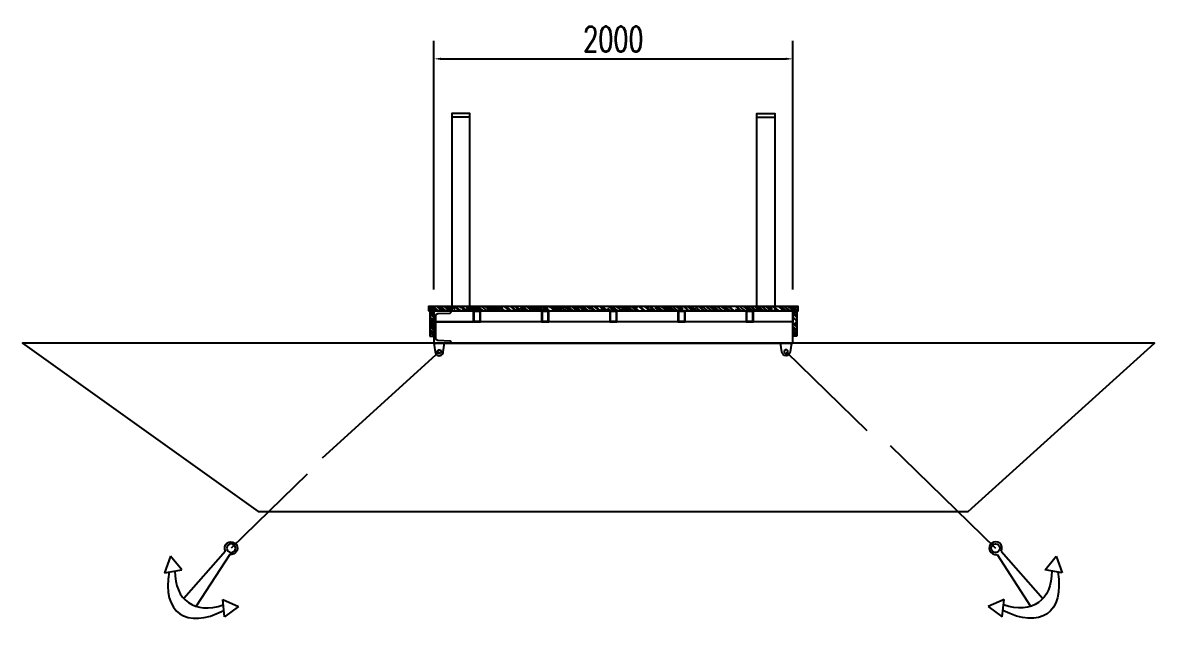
# Model space of a CAD drawing. Header units: millimetres. Extents: x -1481984 to -235402, y 1078406 to 1875046.
# Drawn here: x -733905 to -727599, y 1138200 to 1141683 of the extents above; entities that cross this region are included whole.
import ezdxf

# ---------------------------------------------------------------- set-up
doc = ezdxf.new("R2010")
doc.units = ezdxf.units.MM
doc.header["$LTSCALE"] = 1000
doc.layers.get('0').update_dxf_attribs({"linetype": 'CONTINUOUS'})
doc.layers.get('DEFPOINTS').update_dxf_attribs({"linetype": 'CONTINUOUS'})
for name, color, linetype in [('W-PLASTIC_RAILINGS塑木栏杆', 6, 'CONTINUOUS'), ('W-STEEL_FRAME钢架', 3, 'CONTINUOUS'), ('W-STEEL_KEEL钢龙骨', 5, 'CONTINUOUS'), ('W-WOOD_FLOOR木地板', 30, 'CONTINUOUS')]:
    doc.layers.add(name, color=color, linetype=linetype)
doc.styles.add('STANDARD_T3', font='simplex.shx', dxfattribs={"width": 0.7, "bigfont": 'gbcbig.shx'})
doc.dimstyles.new('W&&40', dxfattribs={"dimtxt": 140, "dimasz": 40, "dimexe": 100, "dimexo": 120, "dimgap": 40, "dimtad": 1, "dimdec": 0, "dimzin": 0, "dimdsep": 46, "dimtxsty": 'STANDARD_T3', "dimcen": 0.09, "dimclrd": 1, "dimclre": 1, "dimclrt": 7, "dimazin": 2, "dimtfac": 1, "dimtdec": 0, "dimtix": 1, "dimtmove": 2, "dimatfit": 3, "dimfxl": 100, "dimtolj": 1, "dimtzin": 0, "dimarcsym": 0})
pattern_1 = [(140, (-2598698.724, -1235979.55), (-46.56170769, 12.96176596), [300, -40, 100, -20]), (140, (-2598708.724, -1235952.95), (-1.77726156, -33.23253438), [60, -6.6, 120, -15]), (140, (-2598715.724, -1235969.551), (-88.281976054, 56.58491587), [160, -28, 80, -20])]

# ---------------------------------------------------------------- blocks, each defined once
blk = doc.blocks.new('*U782')
at = {"layer": 'W-STEEL_KEEL钢龙骨'}
for points in [[(-20, -30), (20, -30), (20, 30), (-20, 30)], [(-17.5, -27.5), (17.5, -27.5), (17.5, 27.5), (-17.5, 27.5)]]:
    blk.add_lwpolyline(points, close=True, dxfattribs=at)
blk = doc.blocks.new('*U783')
at = {"color": 0, "linetype": 'ByBlock', "lineweight": -2, "transparency": 16777216}
for p in [(0, 0), (380, 0), (760, 0), (1140, 0), (1520, 0)]:
    blk.add_blockref('*U782', p, dxfattribs=at)
blk = doc.blocks.new('栏杆立柱')
at = {"layer": 'W-PLASTIC_RAILINGS塑木栏杆'}
for p, q in [((50, 1100), (-50, 1100)), ((50, 1080), (-50, 1080))]:
    blk.add_line(p, q, dxfattribs=at)
blk.add_lwpolyline([(-50, 0), (50, 0), (50, 1100), (-50, 1100)], close=True, dxfattribs=at)
blk = doc.blocks.new('吊耳')
blk.add_lwpolyline([(0, 22.5), (-47.5, 30), (-47.5, -30), (0, -22.5)])
blk.add_circle((0, 0), 10.6)
blk.add_arc((0, 0), 22.5, 270, 90)
blk = doc.blocks.new('MAO')
at = {"color": 5}
for p, q in [((262.5, 147.5), (240.5, 242.4)), ((240.5, 242.4), (333.8, 214)), ((333.8, 214), (262.5, 147.5)), ((32.7, 15.4), (383.2, 40.7)), ((32.7, -14.5), (376.6, -39.3)), ((257.3, -135), (235.3, -229.9)), ((328.6, -201.5), (257.3, -135)), ((235.3, -229.9), (328.6, -201.5))]:
    blk.add_line(p, q, dxfattribs=at)
blk.add_circle((0, 0), 24.2, dxfattribs=at)
blk.add_arc((0.3, 0.5), 35.6, 24.75179, 335.24821, dxfattribs=at)
at = {"color": 5, "extrusion": (0, 0, -1)}
for major_axis, ratio, start_param, end_param in [((-557.8, 0), 0.481769, 2.390642, 3.92559), ((478.7, 0), 0.561367, 5.641862, 6.962221)]:
    blk.add_ellipse((-92.9, 13), major_axis=major_axis, ratio=ratio, start_param=start_param, end_param=end_param, dxfattribs=at)
blk = doc.blocks.new('*D792')
at = {"color": 1, "lineweight": -2, "transparency": 16777216}
for p, q in [((-731613.7, 1140196), (-731613.7, 1141581.2)), ((-729613.7, 1140196), (-729613.7, 1141581.2)), ((-731573.7, 1141481.2), (-729653.7, 1141481.2))]:
    blk.add_line(p, q, dxfattribs=at)
at = {"color": 1, "transparency": 16777216}
for points in [[(-731573.7, 1141487.9), (-731573.7, 1141474.6), (-731613.7, 1141481.2)], [(-729653.7, 1141487.9), (-729653.7, 1141474.6), (-729613.7, 1141481.2)]]:
    blk.add_solid(points, dxfattribs=at)
at = {"layer": 'DEFPOINTS', "color": 0, "transparency": 16777216}
for p in [(-729613.7, 1141481.2), (-731613.7, 1140076), (-729613.7, 1140076)]:
    blk.add_point(p, dxfattribs=at)
at = {"color": 7, "transparency": 16777216, "insert": (-730613.7, 1141591.2), "char_height": 140, "attachment_point": 5, "style": 'STANDARD_T3'}
blk.add_mtext('\\A1;2000', dxfattribs=at)

msp = doc.modelspace()

# ---------------------------------------------------------------- hatches: boundary and pattern name
at = {"layer": 'W-WOOD_FLOOR木地板'}
h = msp.add_hatch(dxfattribs=at)
h.set_pattern_fill('木材', color=256, scale=5, angle=90)
h.set_pattern_definition([(140, (-2598853.035, -1235671.406), (-46.56170769, 12.96176596), [300, -40, 100, -20]), (140, (-2598863.035, -1235644.806), (-1.77726156, -33.23253438), [60, -6.6, 120, -15]), (140, (-2598870.035, -1235661.406), (-88.281976054, 56.58491587), [160, -28, 80, -20])])
h.paths.add_polyline_path([(-731643.7, 1140100), (-731643.7, 1140076), (-729583.7, 1140076), (-729583.7, 1140100)])
h = msp.add_hatch(dxfattribs=at)
h.set_pattern_fill('木材', color=256, scale=5, angle=90)
h.set_pattern_definition(pattern_1)
h.paths.add_polyline_path([(-731613.7, 1140076), (-731636.7, 1140076), (-731636.7, 1139936), (-731613.7, 1139936)])
h = msp.add_hatch(dxfattribs=at)
h.set_pattern_fill('木材', color=256, scale=5, angle=90)
h.set_pattern_definition(pattern_1)
h.paths.add_polyline_path([(-729613.7, 1139936), (-729590.7, 1139936), (-729590.7, 1140076), (-729613.7, 1140076)])

# ---------------------------------------------------------------- linework, layer by layer
msp.add_lwpolyline([(-732593.5, 1138958.7), (-728636.8, 1138958.7), (-727599.1, 1139896), (-733905.3, 1139896)], close=True)
for points in [[(-731583.7, 1139848.5), (-732237, 1139254.6)], [(-729651.6, 1139848.5), (-729201.5, 1139408.7)], [(-729071.1, 1139325.6), (-728484.1, 1138753.8)], [(-732319.2, 1139166.8), (-732743.2, 1138753.8)]]:
    msp.add_lwpolyline(points)
at = {"layer": 'W-STEEL_FRAME钢架'}
for points in [[(-731613.7, 1140016), (-731393.7, 1140016), (-731393.7, 1140076), (-731613.7, 1140076)], [(-729613.7, 1140016), (-729833.7, 1140016), (-729833.7, 1140076), (-729613.7, 1140076)], [(-731613.7, 1139896), (-729613.7, 1139896), (-729613.7, 1140016), (-731613.7, 1140016)]]:
    msp.add_lwpolyline(points, close=True, dxfattribs=at)
msp.add_lwpolyline([(-731516.9, 1140076), (-731613.7, 1140076), (-731613.7, 1139896), (-731516.9, 1139896), (-731516.9, 1139900.8, 0.398895), (-731523.3, 1139907.6), (-731591.8, 1139911.2, -0.398895), (-731602.4, 1139922.4), (-731602.4, 1140049.6, -0.398895), (-731591.8, 1140060.8), (-731523.3, 1140064.4, 0.398895), (-731516.9, 1140071.2)], format="xyb", close=True, dxfattribs=at)
at = {"layer": 'W-WOOD_FLOOR木地板'}
for points in [[(-731643.7, 1140076), (-729583.7, 1140076), (-729583.7, 1140100), (-731643.7, 1140100)], [(-731636.7, 1139936), (-731613.7, 1139936), (-731613.7, 1140076), (-731636.7, 1140076)], [(-729590.7, 1139936), (-729613.7, 1139936), (-729613.7, 1140076), (-729590.7, 1140076)]]:
    msp.add_lwpolyline(points, close=True, dxfattribs=at)

# ---------------------------------------------------------------- block references
for name, p in [('栏杆立柱', (-731463.7, 1140076)), ('*U783', (-731373.7, 1140046))]:
    msp.add_blockref(name, p)
at = {"xscale": -1}
msp.add_blockref('栏杆立柱', (-729763.7, 1140076), dxfattribs=at)
for name, p, rotation in [('吊耳', (-731583.7, 1139848.5), 270), ('MAO', (-728484.1, 1138753.8), 307.0621004326218)]:
    msp.add_blockref(name, p, dxfattribs=dict(rotation=rotation))
for name, p, rotation in [('吊耳', (-729651.6, 1139848.5), 90), ('MAO', (-732743.2, 1138753.8), 52.93789956737815)]:
    msp.add_blockref(name, p, dxfattribs=dict(at, rotation=rotation))

# ---------------------------------------------------------------- dimensions: what is measured, and where the dimension line sits
dim = msp.add_linear_dim(base=(-729613.7, 1141481.2), p1=(-731613.7, 1140076), p2=(-729613.7, 1140076), dimstyle='W&&40')
dim.commit()
dim.dimension.update_dxf_attribs({"geometry": '*D792', "text_midpoint": (-730613.7, 1141591.2)})

doc.saveas('drawing.dxf')
